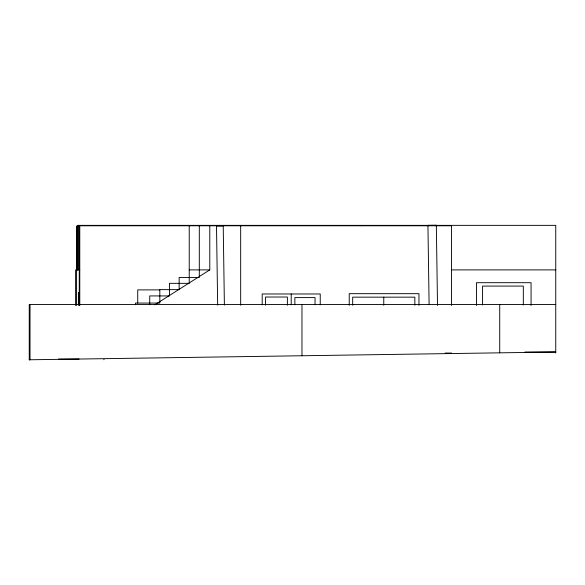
<?xml version="1.0" encoding="UTF-8"?>
<svg xmlns="http://www.w3.org/2000/svg" width="585" height="585" viewBox="0 0 585 585"><rect width="100%" height="100%" fill="white"/><g stroke="black" fill="none" stroke-linecap="round" stroke-linejoin="round"><path stroke-width="0.88" d="M154.681 304.865L209.774 269.89L209.774 225.781M555.75 304.529L29.25 304.529L29.25 359.782L555.75 352.009L524.899 352.009M77.922 225.781L77.454 225.781L77.454 269.89M79.253 225.781L451.569 225.781M77.454 226.198L76.576 226.198L76.576 305.531M79.779 269.89L75.604 269.89L75.604 305.472M189.226 269.89L209.774 269.89M451.569 269.89L555.75 269.89M159.822 289.897L137.731 289.897L137.731 303.074M78.419 293.867L78.799 293.867L78.799 304.785M78.419 302.269L78.799 302.269M445.2 353.062L451.569 353.062M58.5 359.051L79.121 359.051M29.25 359.782L30.018 359.782L30.018 304.529M437.514 305.436L436.33 225.218L427.935 225.342L429.105 304.646M224.391 305.063L223.221 225.956L216.501 226.051L217.671 305.165M555.75 353.062L555.75 225.357L77.922 225.357L77.922 269.89M531.063 305.502L531.063 282.701L476.461 282.701L476.461 305.502M523.319 305.048L523.319 286.08L482.574 286.08L482.574 305.048M499.729 304.529L499.729 352.835M451.569 225.357L451.569 305.472M418.962 305.377L418.962 293.677L349.23 293.677L349.23 305.377M414.853 305.26L414.853 297.158L352.682 297.158L352.682 305.26M383.767 297.158L383.767 305.26M361.428 225.357L361.428 225.781M320.236 304.858L320.236 293.97L262.197 293.97L262.197 304.858M315.037 304.785L315.037 297.597L294.869 297.597L294.869 304.785M301.97 304.529L301.97 355.76M291.213 293.97L291.213 304.858M287.381 305.246L287.381 297.026L265.539 297.026L265.539 305.246M240.669 225.357L240.669 305.231M199.309 225.781L199.309 277.451L179.142 277.451L179.142 289.633L159.822 289.633L159.822 303.074L135.457 303.074L135.457 304.756M189.226 225.781L189.226 283.33L169.482 283.33L169.482 295.93L149.738 295.93L149.738 304.719M103.947 359.365L103.947 359.782M79.779 225.781L79.779 305.531M79.253 225.357L79.253 305.531M79.055 225.357L79.055 269.89M78.807 304.902L78.807 292.602L78.412 292.602L78.412 304.902M78.609 293.867L78.609 304.785M77.271 226.198L77.271 269.89M76.884 226.198L76.884 269.89"/></g></svg>
